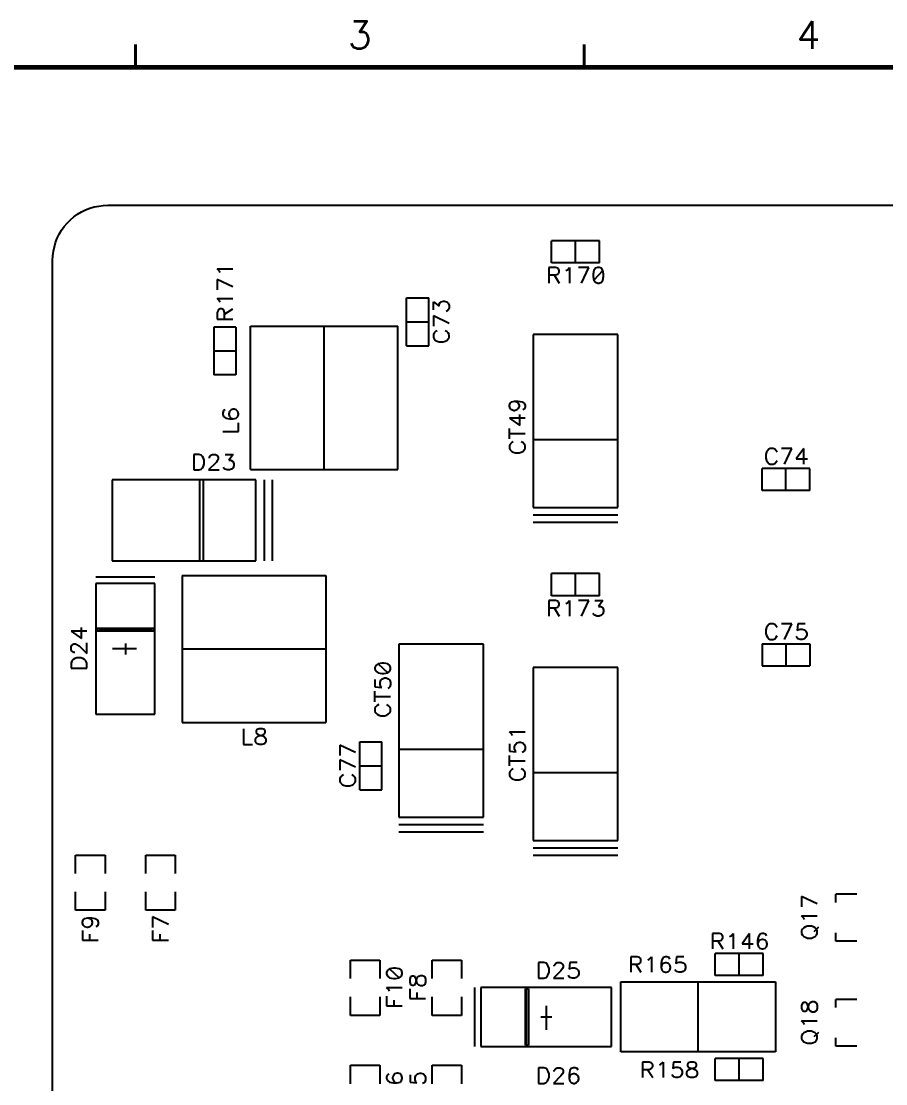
# Model space of a CAD drawing. Extents: x 295 to 953, y 10 to 290.
# Drawn here: x 577.1 to 671, y 174.5 to 290 of the extents above; entities that cross this region are included whole.
import ezdxf
from ezdxf.enums import TextEntityAlignment as Align

# ---------------------------------------------------------------- set-up
doc = ezdxf.new("R2010")
doc.units = 0
doc.header["$LTSCALE"] = 5
doc.header["$MEASUREMENT"] = 0
doc.layers.get('0').update_dxf_attribs({"linetype": 'CONTINUOUS', "lineweight": 25})
for name, color, linetype in [('130409_DV-DPH-A6_BSK', 2, 'CONTINUOUS'), ('문자', 4, 'CONTINUOUS'), ('테두리', 3, 'CONTINUOUS')]:
    doc.layers.add(name, color=color, linetype=linetype)
doc.styles.get("Standard").update_dxf_attribs({"font": 'simplex.shx'})

# ---------------------------------------------------------------- blocks, each defined once
blk = doc.blocks.new('C')
at = {"layer": '테두리'}
for points, const_width in [([(112.5, 287.5), (112.5, 285)], 0.3), ([(161.25, 287.5), (161.25, 285)], 0.3), ([(15, 285), (15, 15), (405, 15), (405, 285), (15, 285)], 0.5)]:
    blk.add_lwpolyline(points, dxfattribs=dict(at, const_width=const_width))
at = {"layer": '문자'}
for s, p in [('3', (136.88, 288.5)), ('4', (185.62, 288.5))]:
    blk.add_text(s, height=3, dxfattribs=at).set_placement(p, align=Align.MIDDLE)

msp = doc.modelspace()

# ---------------------------------------------------------------- linework, layer by layer
at = {"layer": '130409_DV-DPH-A6_BSK', "color": 7}
for p, q in [((583.2, 269.02), (583.62, 269.27)), ((583.2, 269.02), (583.62, 269.27)), ((583.62, 269.27), (584.07, 269.49)), ((583.62, 269.27), (584.07, 269.49)), ((584.07, 269.49), (584.53, 269.67)), ((584.07, 269.49), (584.53, 269.67)), ((584.53, 269.67), (585.01, 269.81)), ((584.53, 269.67), (585.01, 269.81)), ((585.01, 269.81), (585.49, 269.91)), ((585.01, 269.81), (585.49, 269.91)), ((585.49, 269.91), (585.98, 269.98)), ((585.49, 269.91), (585.98, 269.98)), ((585.98, 269.98), (586.48, 270)), ((585.98, 269.98), (586.48, 270)), ((586.48, 270), (794.48, 270)), ((586.48, 270), (794.48, 270)), ((581.74, 267.68), (582.07, 268.06)), ((581.74, 267.68), (582.07, 268.06)), ((582.07, 268.06), (582.42, 268.41)), ((582.07, 268.06), (582.42, 268.41)), ((582.42, 268.41), (582.79, 268.73)), ((582.42, 268.41), (582.79, 268.73)), ((582.79, 268.73), (583.2, 269.02)), ((582.79, 268.73), (583.2, 269.02)), ((580.99, 266.41), (581.2, 266.86)), ((580.99, 266.41), (581.2, 266.86)), ((581.2, 266.86), (581.46, 267.28)), ((581.2, 266.86), (581.46, 267.28)), ((581.46, 267.28), (581.74, 267.68)), ((581.46, 267.28), (581.74, 267.68)), ((580.67, 265.47), (580.8, 265.95)), ((580.67, 265.47), (580.8, 265.95)), ((580.8, 265.95), (580.99, 266.41)), ((580.8, 265.95), (580.99, 266.41)), ((639.88, 266.14), (634.69, 266.14)), ((634.69, 263.74), (634.69, 266.14)), ((637.28, 263.74), (637.28, 266.14)), ((639.88, 263.74), (639.88, 266.14)), ((580.5, 264.49), (580.56, 264.99)), ((580.5, 264.49), (580.56, 264.99)), ((580.56, 264.99), (580.67, 265.47)), ((580.56, 264.99), (580.67, 265.47)), ((580.48, 264), (580.5, 264.49)), ((580.48, 264), (580.5, 264.49)), ((580.48, 76), (580.48, 264)), ((580.48, 76), (580.48, 264)), ((639.88, 263.74), (634.69, 263.74)), ((598.6, 262.83), (598.36, 263.07)), ((598.36, 263.07), (600.05, 263.07)), ((598.68, 262.67), (598.6, 262.83)), ((635.11, 263.22), (634.39, 263.22)), ((634.39, 263.22), (634.39, 261.54)), ((634.39, 262.42), (635.11, 262.42)), ((634.96, 262.42), (635.51, 261.54)), ((635.36, 263.14), (635.11, 263.22)), ((635.11, 262.42), (635.36, 262.5)), ((635.44, 263.07), (635.36, 263.14)), ((635.36, 262.5), (635.44, 262.58)), ((635.51, 262.9), (635.44, 263.07)), ((635.44, 262.58), (635.51, 262.74)), ((635.51, 262.74), (635.51, 262.9)), ((636.24, 262.9), (636.4, 262.98)), ((636.4, 262.98), (636.64, 263.22)), ((636.64, 263.22), (636.64, 261.54)), ((638.73, 263.22), (637.61, 263.22)), ((637.93, 261.54), (638.73, 263.22)), ((639.29, 262.9), (639.21, 262.5)), ((639.21, 262.5), (639.21, 262.26)), ((639.21, 262.26), (639.29, 261.86)), ((639.46, 263.14), (639.29, 262.9)), ((640.26, 262.9), (639.29, 261.86)), ((639.7, 263.22), (639.46, 263.14)), ((639.86, 263.22), (639.7, 263.22)), ((640.1, 263.14), (639.86, 263.22)), ((640.26, 262.9), (640.1, 263.14)), ((640.34, 262.5), (640.26, 262.9)), ((640.26, 261.86), (640.34, 262.26)), ((640.34, 262.26), (640.34, 262.5)), ((600.05, 261.14), (598.36, 261.94)), ((598.36, 261.94), (598.36, 260.82)), ((639.29, 261.86), (639.46, 261.62)), ((639.46, 261.62), (639.7, 261.54)), ((639.7, 261.54), (639.86, 261.54)), ((639.86, 261.54), (640.1, 261.62)), ((640.1, 261.62), (640.26, 261.86)), ((618.94, 254.72), (618.94, 259.92)), ((618.94, 259.92), (621.34, 259.92)), ((621.34, 254.72), (621.34, 259.92)), ((598.6, 259.61), (598.36, 259.85)), ((598.36, 259.85), (600.05, 259.85)), ((598.68, 259.45), (598.6, 259.61)), ((621.85, 258.62), (621.85, 259.5)), ((621.85, 259.5), (622.49, 259.02)), ((622.49, 259.26), (622.58, 259.42)), ((622.49, 259.02), (622.49, 259.26)), ((622.58, 259.42), (622.66, 259.5)), ((622.66, 259.5), (622.9, 259.58)), ((622.9, 259.58), (623.06, 259.58)), ((623.06, 259.58), (623.3, 259.5)), ((623.3, 259.5), (623.46, 259.34)), ((623.46, 259.34), (623.55, 259.1)), ((623.55, 258.85), (623.46, 258.62)), ((623.55, 259.1), (623.55, 258.85)), ((598.45, 258.57), (598.36, 258.33)), ((598.36, 258.33), (598.36, 257.6)), ((598.36, 257.6), (600.05, 257.6)), ((598.52, 258.65), (598.45, 258.57)), ((598.68, 258.73), (598.52, 258.65)), ((598.85, 258.73), (598.68, 258.73)), ((599, 258.65), (598.85, 258.73)), ((599.09, 258.57), (599, 258.65)), ((599.17, 258.33), (599.09, 258.57)), ((599.17, 258.17), (600.05, 258.73)), ((599.17, 257.6), (599.17, 258.33)), ((623.55, 257.16), (621.85, 257.97)), ((621.85, 257.97), (621.85, 256.84)), ((623.38, 258.53), (623.22, 258.45)), ((623.46, 258.62), (623.38, 258.53)), ((597.98, 256.75), (597.98, 251.55)), ((600.39, 256.75), (597.98, 256.75)), ((600.39, 256.75), (600.39, 251.55)), ((601.98, 241.27), (601.98, 256.87)), ((601.98, 256.87), (617.98, 256.87)), ((609.98, 241.27), (609.98, 256.87)), ((617.98, 241.27), (617.98, 256.87)), ((618.94, 257.33), (621.34, 257.33)), ((621.93, 256.11), (621.85, 255.95)), ((621.85, 255.95), (621.85, 255.63)), ((621.85, 255.63), (621.93, 255.47)), ((622.09, 256.27), (621.93, 256.11)), ((621.93, 255.47), (622.09, 255.3)), ((622.25, 256.35), (622.09, 256.27)), ((622.09, 255.3), (622.25, 255.22)), ((623.3, 256.27), (623.14, 256.35)), ((623.14, 255.22), (623.3, 255.3)), ((623.46, 256.11), (623.3, 256.27)), ((623.3, 255.3), (623.46, 255.47)), ((623.55, 255.95), (623.46, 256.11)), ((623.46, 255.47), (623.55, 255.63)), ((623.55, 255.63), (623.55, 255.95)), ((632.68, 255.93), (632.68, 237.13)), ((641.88, 255.93), (632.68, 255.93)), ((641.88, 237.13), (641.88, 255.93)), ((600.39, 254.15), (597.98, 254.15)), ((618.94, 254.72), (621.34, 254.72)), ((622.25, 255.22), (622.49, 255.15)), ((622.49, 255.15), (622.9, 255.15)), ((622.9, 255.15), (623.14, 255.22)), ((600.39, 251.55), (597.98, 251.55)), ((630.11, 248.23), (630.19, 248.47)), ((630.19, 248.47), (630.35, 248.63)), ((630.35, 248.63), (630.67, 248.71)), ((630.67, 248.71), (630.92, 248.63)), ((630.67, 248.71), (631.07, 248.71)), ((630.92, 248.63), (631.07, 248.47)), ((631.07, 248.71), (631.48, 248.63)), ((631.07, 248.47), (631.16, 248.23)), ((631.48, 248.63), (631.72, 248.47)), ((631.72, 248.47), (631.8, 248.23)), ((599.04, 247.67), (598.96, 247.42)), ((598.96, 247.42), (598.96, 247.26)), ((598.96, 247.26), (599.04, 247.02)), ((599.21, 247.75), (599.04, 247.67)), ((599.7, 247.59), (599.62, 247.34)), ((599.62, 247.34), (599.62, 247.26)), ((599.62, 247.26), (599.7, 247.02)), ((599.86, 247.75), (599.7, 247.59)), ((600.11, 247.83), (599.86, 247.75)), ((600.19, 247.83), (600.11, 247.83)), ((600.43, 247.75), (600.19, 247.83)), ((600.59, 247.59), (600.43, 247.75)), ((600.68, 247.34), (600.59, 247.59)), ((600.59, 247.02), (600.68, 247.26)), ((600.68, 247.26), (600.68, 247.34)), ((630.11, 248.15), (630.11, 248.23)), ((630.19, 247.9), (630.11, 248.15)), ((630.35, 247.74), (630.19, 247.9)), ((630.59, 247.66), (630.35, 247.74)), ((630.67, 247.66), (630.59, 247.66)), ((630.92, 247.74), (630.67, 247.66)), ((631.07, 247.9), (630.92, 247.74)), ((631.16, 248.15), (631.07, 247.9)), ((631.16, 248.23), (631.16, 248.15)), ((631.24, 246.05), (631.24, 247.26)), ((631.72, 247.82), (631.56, 247.74)), ((631.8, 248.06), (631.72, 247.82)), ((631.8, 248.23), (631.8, 248.06)), ((599.04, 247.02), (599.29, 246.86)), ((599.29, 246.86), (599.7, 246.77)), ((599.7, 247.02), (599.86, 246.86)), ((599.7, 246.77), (600.11, 246.77)), ((599.86, 246.86), (600.11, 246.77)), ((600.11, 246.77), (600.43, 246.86)), ((600.43, 246.86), (600.59, 247.02)), ((600.68, 245.39), (600.68, 246.36)), ((631.8, 246.86), (630.11, 246.86)), ((630.11, 246.86), (631.24, 246.05)), ((598.96, 245.39), (600.68, 245.39)), ((630.11, 244.6), (630.11, 245.73)), ((630.11, 245.17), (631.8, 245.17)), ((630.19, 244.04), (630.11, 243.88)), ((630.11, 243.88), (630.11, 243.56)), ((630.35, 244.2), (630.19, 244.04)), ((630.52, 244.28), (630.35, 244.2)), ((631.56, 244.2), (631.4, 244.28)), ((631.72, 244.04), (631.56, 244.2)), ((631.8, 243.88), (631.72, 244.04)), ((631.8, 243.56), (631.8, 243.88)), ((632.68, 244.53), (641.88, 244.53)), ((595.81, 242.91), (595.81, 241.22)), ((596.38, 242.91), (595.81, 242.91)), ((596.62, 242.83), (596.38, 242.91)), ((596.78, 242.67), (596.62, 242.83)), ((596.87, 242.51), (596.78, 242.67)), ((597.51, 242.59), (597.59, 242.75)), ((597.51, 242.51), (597.51, 242.59)), ((597.59, 242.75), (597.67, 242.83)), ((597.67, 242.83), (597.84, 242.91)), ((597.84, 242.91), (598.16, 242.91)), ((598.16, 242.91), (598.32, 242.83)), ((598.32, 242.83), (598.4, 242.75)), ((598.4, 242.75), (598.48, 242.59)), ((598.48, 242.59), (598.48, 242.43)), ((599.21, 242.91), (600.09, 242.91)), ((600.09, 242.91), (599.61, 242.27)), ((630.11, 243.56), (630.19, 243.4)), ((630.19, 243.4), (630.35, 243.24)), ((630.35, 243.24), (630.52, 243.16)), ((630.52, 243.16), (630.75, 243.08)), ((630.75, 243.08), (631.16, 243.08)), ((631.16, 243.08), (631.4, 243.16)), ((631.4, 243.16), (631.56, 243.24)), ((631.56, 243.24), (631.72, 243.4)), ((631.72, 243.4), (631.8, 243.56)), ((658.04, 243.15), (657.97, 242.9)), ((657.97, 242.9), (657.97, 242.5)), ((658.13, 243.3), (658.04, 243.15)), ((658.29, 243.47), (658.13, 243.3)), ((658.45, 243.55), (658.29, 243.47)), ((658.77, 243.55), (658.45, 243.55)), ((658.93, 243.47), (658.77, 243.55)), ((659.1, 243.3), (658.93, 243.47)), ((659.18, 243.15), (659.1, 243.3)), ((660.79, 243.55), (659.66, 243.55)), ((659.98, 241.85), (660.79, 243.55)), ((662.08, 243.55), (661.27, 242.42)), ((662.08, 241.85), (662.08, 243.55)), ((596.62, 241.3), (596.78, 241.46)), ((596.78, 241.46), (596.87, 241.62)), ((596.95, 242.27), (596.87, 242.51)), ((596.87, 241.62), (596.95, 241.87)), ((596.95, 241.87), (596.95, 242.27)), ((598.24, 242.02), (597.43, 241.22)), ((598.4, 242.27), (598.24, 242.02)), ((598.48, 242.43), (598.4, 242.27)), ((599.13, 241.38), (599.04, 241.54)), ((599.61, 242.27), (599.85, 242.27)), ((599.85, 242.27), (600.02, 242.19)), ((600.09, 241.46), (599.93, 241.3)), ((600.02, 242.19), (600.09, 242.11)), ((600.09, 242.11), (600.17, 241.87)), ((600.17, 241.7), (600.09, 241.46)), ((600.17, 241.87), (600.17, 241.7)), ((657.97, 242.5), (658.04, 242.26)), ((658.04, 242.26), (658.13, 242.1)), ((658.13, 242.1), (658.29, 241.93)), ((658.29, 241.93), (658.45, 241.85)), ((658.45, 241.85), (658.77, 241.85)), ((658.77, 241.85), (658.93, 241.93)), ((658.93, 241.93), (659.1, 242.1)), ((659.1, 242.1), (659.18, 242.26)), ((661.27, 242.42), (662.48, 242.42)), ((595.81, 241.22), (596.38, 241.22)), ((596.38, 241.22), (596.62, 241.3)), ((597.43, 241.22), (598.56, 241.22)), ((599.21, 241.3), (599.13, 241.38)), ((599.45, 241.22), (599.21, 241.3)), ((599.69, 241.22), (599.45, 241.22)), ((599.93, 241.3), (599.69, 241.22)), ((601.98, 241.27), (617.98, 241.27)), ((662.74, 241.38), (657.55, 241.38)), ((657.55, 238.98), (657.55, 241.38)), ((660.14, 238.98), (660.14, 241.38)), ((662.74, 238.98), (662.74, 241.38)), ((602.54, 240.13), (586.94, 240.13)), ((586.94, 240.13), (586.94, 231.33)), ((596.45, 240.13), (596.45, 231.33)), ((596.85, 240.13), (596.85, 231.33)), ((602.54, 231.33), (602.54, 240.13)), ((603.45, 240.13), (603.45, 231.33)), ((604.35, 231.33), (604.35, 240.13)), ((662.74, 238.98), (657.55, 238.98)), ((632.68, 237.13), (641.88, 237.13)), ((632.68, 236.33), (641.88, 236.33)), ((632.68, 235.53), (641.88, 235.53)), ((586.94, 231.33), (602.54, 231.33)), ((639.88, 229.95), (634.69, 229.95)), ((634.69, 227.55), (634.69, 229.95)), ((637.28, 227.55), (637.28, 229.95)), ((639.88, 227.55), (639.88, 229.95)), ((591.59, 229.56), (585.19, 229.56)), ((585.19, 228.86), (585.19, 214.66)), ((591.59, 228.86), (585.19, 228.86)), ((591.59, 214.66), (591.59, 228.86)), ((594.56, 229.76), (610.16, 229.76)), ((594.56, 229.76), (594.56, 213.76)), ((610.16, 229.76), (610.16, 213.76)), ((639.88, 227.55), (634.69, 227.55)), ((635.11, 227.03), (634.39, 227.03)), ((634.39, 227.03), (634.39, 225.34)), ((635.36, 226.95), (635.11, 227.03)), ((635.44, 226.87), (635.36, 226.95)), ((635.51, 226.71), (635.44, 226.87)), ((635.44, 226.39), (635.51, 226.55)), ((635.51, 226.55), (635.51, 226.71)), ((636.24, 226.71), (636.4, 226.79)), ((636.4, 226.79), (636.64, 227.03)), ((636.64, 227.03), (636.64, 225.34)), ((638.73, 227.03), (637.61, 227.03)), ((637.93, 225.34), (638.73, 227.03)), ((639.38, 227.03), (640.26, 227.03)), ((640.26, 227.03), (639.78, 226.39)), ((634.39, 226.23), (635.11, 226.23)), ((634.96, 226.23), (635.51, 225.34)), ((635.11, 226.23), (635.36, 226.31)), ((635.36, 226.31), (635.44, 226.39)), ((639.29, 225.5), (639.21, 225.66)), ((639.38, 225.42), (639.29, 225.5)), ((639.61, 225.34), (639.38, 225.42)), ((639.86, 225.34), (639.61, 225.34)), ((639.78, 226.39), (640.02, 226.39)), ((640.1, 225.42), (639.86, 225.34)), ((640.02, 226.39), (640.18, 226.31)), ((640.26, 225.58), (640.1, 225.42)), ((640.18, 226.31), (640.26, 226.23)), ((640.26, 226.23), (640.34, 225.99)), ((640.34, 225.82), (640.26, 225.58)), ((640.34, 225.99), (640.34, 225.82)), ((583.61, 222.89), (583.61, 224.1)), ((658.04, 224.1), (657.97, 223.85)), ((658.13, 224.25), (658.04, 224.1)), ((658.29, 224.42), (658.13, 224.25)), ((658.45, 224.5), (658.29, 224.42)), ((658.77, 224.5), (658.45, 224.5)), ((658.93, 224.42), (658.77, 224.5)), ((659.1, 224.25), (658.93, 224.42)), ((659.18, 224.1), (659.1, 224.25)), ((660.79, 224.5), (659.66, 224.5)), ((659.98, 222.8), (660.79, 224.5)), ((661.44, 224.5), (661.36, 223.77)), ((662.25, 224.5), (661.44, 224.5)), ((584.18, 223.7), (582.48, 223.7)), ((582.48, 223.7), (583.61, 222.89)), ((585.32, 224.04), (591.46, 224.04)), ((585.32, 223.69), (585.32, 224.04)), ((591.46, 223.69), (585.32, 223.69)), ((591.33, 223.82), (585.45, 223.82)), ((591.46, 224.04), (591.46, 223.69)), ((657.97, 223.85), (657.97, 223.45)), ((657.97, 223.45), (658.04, 223.21)), ((658.04, 223.21), (658.13, 223.05)), ((658.13, 223.05), (658.29, 222.88)), ((658.93, 222.88), (659.1, 223.05)), ((659.1, 223.05), (659.18, 223.21)), ((661.36, 222.96), (661.27, 223.13)), ((661.36, 223.77), (661.44, 223.85)), ((661.44, 222.88), (661.36, 222.96)), ((661.44, 223.85), (661.68, 223.93)), ((661.68, 223.93), (661.92, 223.93)), ((661.92, 223.93), (662.16, 223.85)), ((662.16, 223.85), (662.32, 223.69)), ((662.32, 223.05), (662.16, 222.88)), ((662.32, 223.69), (662.4, 223.45)), ((662.4, 223.29), (662.32, 223.05)), ((662.4, 223.45), (662.4, 223.29)), ((582.48, 222), (582.56, 222.17)), ((582.48, 221.68), (582.48, 222)), ((582.56, 222.17), (582.64, 222.25)), ((582.64, 222.25), (582.8, 222.33)), ((582.8, 222.33), (582.96, 222.33)), ((582.96, 222.33), (583.12, 222.25)), ((583.12, 222.25), (583.37, 222.09)), ((583.37, 222.09), (584.18, 221.28)), ((584.18, 221.28), (584.18, 222.41)), ((588.39, 222.36), (588.39, 221.16)), ((618.08, 222.27), (618.08, 203.47)), ((627.28, 222.27), (618.08, 222.27)), ((627.28, 203.47), (627.28, 222.27)), ((657.55, 222.33), (662.74, 222.33)), ((657.55, 222.33), (657.55, 219.93)), ((658.29, 222.88), (658.45, 222.8)), ((658.45, 222.8), (658.77, 222.8)), ((658.77, 222.8), (658.93, 222.88)), ((660.14, 222.33), (660.14, 219.93)), ((661.68, 222.8), (661.44, 222.88)), ((661.92, 222.8), (661.68, 222.8)), ((662.16, 222.88), (661.92, 222.8)), ((662.74, 222.33), (662.74, 219.93)), ((582.56, 221.52), (582.48, 221.68)), ((582.64, 221.44), (582.56, 221.52)), ((582.72, 220.63), (582.56, 220.47)), ((582.8, 221.36), (582.64, 221.44)), ((582.88, 220.71), (582.72, 220.63)), ((582.88, 221.36), (582.8, 221.36)), ((583.12, 220.79), (582.88, 220.71)), ((583.53, 220.79), (583.12, 220.79)), ((583.77, 220.71), (583.53, 220.79)), ((583.93, 220.63), (583.77, 220.71)), ((584.09, 220.47), (583.93, 220.63)), ((589.59, 221.77), (586.99, 221.77)), ((594.56, 221.77), (610.16, 221.77)), ((582.56, 220.47), (582.48, 220.23)), ((582.48, 220.23), (582.48, 219.66)), ((582.48, 219.66), (584.18, 219.66)), ((584.18, 220.23), (584.09, 220.47)), ((584.18, 219.66), (584.18, 220.23)), ((615.59, 219.97), (615.5, 219.73)), ((615.5, 219.73), (615.5, 219.57)), ((615.5, 219.57), (615.59, 219.33)), ((615.83, 220.13), (615.59, 219.97)), ((616.23, 220.21), (615.83, 220.13)), ((615.83, 220.13), (616.88, 219.17)), ((616.47, 220.21), (616.23, 220.21)), ((616.88, 220.13), (616.47, 220.21)), ((617.11, 219.97), (616.88, 220.13)), ((617.2, 219.73), (617.11, 219.97)), ((617.11, 219.33), (617.2, 219.57)), ((617.2, 219.57), (617.2, 219.73)), ((632.68, 219.73), (632.68, 200.93)), ((641.88, 219.73), (632.68, 219.73)), ((641.88, 200.93), (641.88, 219.73)), ((657.55, 219.93), (662.74, 219.93)), ((615.5, 218.44), (615.5, 217.64)), ((615.59, 219.33), (615.83, 219.17)), ((615.83, 219.17), (616.23, 219.09)), ((616.07, 218.12), (616.15, 218.36)), ((616.15, 218.36), (616.31, 218.52)), ((616.23, 219.09), (616.47, 219.09)), ((616.31, 218.52), (616.55, 218.61)), ((616.47, 219.09), (616.88, 219.17)), ((616.55, 218.61), (616.71, 218.61)), ((616.71, 218.61), (616.95, 218.52)), ((616.88, 219.17), (617.11, 219.33)), ((616.95, 218.52), (617.11, 218.36)), ((617.11, 218.36), (617.2, 218.12)), ((615.5, 217.64), (616.23, 217.56)), ((615.5, 216.03), (615.5, 217.16)), ((616.07, 217.88), (616.07, 218.12)), ((616.15, 217.64), (616.07, 217.88)), ((616.23, 217.56), (616.15, 217.64)), ((617.03, 217.56), (616.88, 217.48)), ((617.11, 217.64), (617.03, 217.56)), ((617.2, 217.88), (617.11, 217.64)), ((617.2, 218.12), (617.2, 217.88)), ((615.5, 216.59), (617.2, 216.59)), ((615.59, 215.47), (615.5, 215.31)), ((615.5, 215.31), (615.5, 214.98)), ((615.5, 214.98), (615.59, 214.83)), ((615.75, 215.63), (615.59, 215.47)), ((615.91, 215.71), (615.75, 215.63)), ((616.95, 215.63), (616.79, 215.71)), ((617.11, 215.47), (616.95, 215.63)), ((617.2, 215.31), (617.11, 215.47)), ((617.11, 214.83), (617.2, 214.98)), ((617.2, 214.98), (617.2, 215.31)), ((585.19, 214.66), (591.59, 214.66)), ((594.56, 213.76), (610.16, 213.76)), ((615.59, 214.83), (615.75, 214.66)), ((615.75, 214.66), (615.91, 214.58)), ((615.91, 214.58), (616.15, 214.5)), ((616.15, 214.5), (616.55, 214.5)), ((616.55, 214.5), (616.79, 214.58)), ((616.79, 214.58), (616.95, 214.66)), ((616.95, 214.66), (617.11, 214.83)), ((601.22, 213.09), (601.22, 211.38)), ((602.69, 213.01), (602.61, 212.85)), ((602.61, 212.85), (602.61, 212.69)), ((602.61, 212.69), (602.69, 212.52)), ((602.93, 213.09), (602.69, 213.01)), ((603.26, 213.09), (602.93, 213.09)), ((603.5, 213.01), (603.26, 213.09)), ((603.58, 212.85), (603.5, 213.01)), ((603.5, 212.52), (603.58, 212.69)), ((603.58, 212.69), (603.58, 212.85)), ((630.35, 212.5), (630.11, 212.74)), ((630.11, 212.74), (631.8, 212.74)), ((601.22, 211.38), (602.19, 211.38)), ((602.52, 211.95), (602.61, 212.11)), ((602.52, 211.71), (602.52, 211.95)), ((602.61, 211.54), (602.52, 211.71)), ((602.61, 212.11), (602.77, 212.28)), ((602.69, 211.46), (602.61, 211.54)), ((602.69, 212.52), (602.85, 212.44)), ((602.93, 211.38), (602.69, 211.46)), ((602.77, 212.28), (603.01, 212.36)), ((602.85, 212.44), (603.17, 212.36)), ((603.26, 211.38), (602.93, 211.38)), ((603.01, 212.36), (603.34, 212.44)), ((603.17, 212.36), (603.42, 212.28)), ((603.5, 211.46), (603.26, 211.38)), ((603.34, 212.44), (603.5, 212.52)), ((603.42, 212.28), (603.58, 212.11)), ((603.58, 211.54), (603.5, 211.46)), ((603.58, 212.11), (603.66, 211.95)), ((603.66, 211.71), (603.58, 211.54)), ((603.66, 211.95), (603.66, 211.71)), ((613.86, 206.46), (613.86, 211.66)), ((613.86, 211.66), (616.26, 211.66)), ((616.26, 206.46), (616.26, 211.66)), ((630.11, 211.46), (630.11, 210.66)), ((630.43, 212.34), (630.35, 212.5)), ((630.67, 211.14), (630.75, 211.38)), ((630.75, 211.38), (630.92, 211.54)), ((630.92, 211.54), (631.16, 211.62)), ((631.16, 211.62), (631.32, 211.62)), ((631.32, 211.62), (631.56, 211.54)), ((631.56, 211.54), (631.72, 211.38)), ((631.72, 211.38), (631.8, 211.14)), ((613.39, 210.51), (611.69, 211.32)), ((611.69, 211.32), (611.69, 210.19)), ((618.08, 210.87), (627.28, 210.87)), ((630.11, 210.66), (630.84, 210.57)), ((630.67, 210.89), (630.67, 211.14)), ((630.75, 210.66), (630.67, 210.89)), ((630.84, 210.57), (630.75, 210.66)), ((631.64, 210.57), (631.48, 210.49)), ((631.72, 210.66), (631.64, 210.57)), ((631.8, 210.89), (631.72, 210.66)), ((631.8, 211.14), (631.8, 210.89)), ((613.39, 208.9), (611.69, 209.71)), ((611.69, 209.71), (611.69, 208.58)), ((613.86, 209.07), (616.26, 209.07)), ((630.11, 209.04), (630.11, 210.17)), ((630.11, 209.61), (631.8, 209.61)), ((611.93, 208.01), (611.77, 207.85)), ((612.09, 208.09), (611.93, 208.01)), ((613.14, 208.01), (612.98, 208.09)), ((613.3, 207.85), (613.14, 208.01)), ((630.19, 208.48), (630.11, 208.32)), ((630.11, 208.32), (630.11, 208)), ((630.11, 208), (630.19, 207.84)), ((630.35, 208.64), (630.19, 208.48)), ((630.52, 208.72), (630.35, 208.64)), ((631.56, 208.64), (631.4, 208.72)), ((631.72, 208.48), (631.56, 208.64)), ((631.8, 208.32), (631.72, 208.48)), ((631.72, 207.84), (631.8, 208)), ((631.8, 208), (631.8, 208.32)), ((632.68, 208.33), (641.88, 208.33)), ((611.77, 207.85), (611.69, 207.69)), ((611.69, 207.69), (611.69, 207.37)), ((611.69, 207.37), (611.77, 207.21)), ((611.77, 207.21), (611.93, 207.04)), ((611.93, 207.04), (612.09, 206.96)), ((612.09, 206.96), (612.33, 206.89)), ((612.33, 206.89), (612.74, 206.89)), ((612.74, 206.89), (612.98, 206.96)), ((612.98, 206.96), (613.14, 207.04)), ((613.14, 207.04), (613.3, 207.21)), ((613.39, 207.69), (613.3, 207.85)), ((613.3, 207.21), (613.39, 207.37)), ((613.39, 207.37), (613.39, 207.69)), ((630.19, 207.84), (630.35, 207.68)), ((630.35, 207.68), (630.52, 207.6)), ((630.52, 207.6), (630.75, 207.52)), ((630.75, 207.52), (631.16, 207.52)), ((631.16, 207.52), (631.4, 207.6)), ((631.4, 207.6), (631.56, 207.68)), ((631.56, 207.68), (631.72, 207.84)), ((613.86, 206.46), (616.26, 206.46)), ((618.08, 203.47), (627.28, 203.47)), ((618.08, 202.67), (627.28, 202.67)), ((618.08, 201.87), (627.28, 201.87)), ((632.68, 200.93), (641.88, 200.93)), ((632.68, 200.13), (641.88, 200.13)), ((582.98, 199.36), (586.18, 199.36)), ((582.98, 197.36), (582.98, 199.36)), ((586.18, 199.36), (586.18, 197.36)), ((590.6, 199.36), (593.8, 199.36)), ((590.6, 197.36), (590.6, 199.36)), ((593.8, 199.36), (593.8, 197.36)), ((632.68, 199.33), (641.88, 199.33)), ((582.98, 193.36), (582.98, 195.36)), ((586.18, 195.36), (586.18, 193.36)), ((590.6, 193.36), (590.6, 195.36)), ((593.8, 195.36), (593.8, 193.36)), ((663.55, 194.04), (661.85, 194.85)), ((661.85, 194.85), (661.85, 193.72)), ((667.86, 195.1), (665.56, 195.1)), ((665.56, 194.2), (665.56, 195.1)), ((586.18, 193.36), (582.98, 193.36)), ((593.8, 193.36), (590.6, 193.36)), ((583.72, 192.06), (583.8, 192.3)), ((583.72, 191.98), (583.72, 192.06)), ((583.8, 191.73), (583.72, 191.98)), ((583.8, 192.3), (583.97, 192.46)), ((583.97, 192.46), (584.3, 192.54)), ((584.3, 192.54), (584.54, 192.46)), ((584.3, 192.54), (584.7, 192.54)), ((584.54, 192.46), (584.7, 192.3)), ((584.7, 192.54), (585.11, 192.46)), ((584.7, 192.3), (584.79, 192.06)), ((584.79, 191.98), (584.7, 191.73)), ((584.79, 192.06), (584.79, 191.98)), ((585.11, 192.46), (585.35, 192.3)), ((585.35, 192.3), (585.44, 192.06)), ((585.44, 191.89), (585.35, 191.65)), ((585.44, 192.06), (585.44, 191.89)), ((593.06, 191.81), (591.34, 192.63)), ((591.34, 192.63), (591.34, 191.49)), ((662.1, 192.51), (661.85, 192.75)), ((661.85, 192.75), (663.55, 192.75)), ((662.18, 192.35), (662.1, 192.51)), ((583.72, 191.16), (583.72, 190.1)), ((583.97, 191.57), (583.8, 191.73)), ((584.22, 191.49), (583.97, 191.57)), ((584.3, 191.49), (584.22, 191.49)), ((584.54, 191.57), (584.3, 191.49)), ((584.7, 191.73), (584.54, 191.57)), ((584.54, 190.1), (584.54, 190.75)), ((585.35, 191.65), (585.19, 191.57)), ((591.34, 191.16), (591.34, 190.1)), ((592.16, 190.1), (592.16, 190.75)), ((652.89, 190.83), (652.17, 190.83)), ((652.17, 190.83), (652.17, 189.15)), ((653.14, 190.75), (652.89, 190.83)), ((653.22, 190.68), (653.14, 190.75)), ((653.29, 190.51), (653.22, 190.68)), ((654.02, 190.51), (654.18, 190.59)), ((654.18, 190.59), (654.42, 190.83)), ((654.42, 190.83), (654.42, 189.15)), ((656.19, 190.83), (655.39, 189.71)), ((656.19, 189.15), (656.19, 190.83)), ((657.31, 190.75), (657.16, 190.51)), ((657.56, 190.83), (657.31, 190.75)), ((657.72, 190.83), (657.56, 190.83)), ((657.96, 190.75), (657.72, 190.83)), ((658.04, 190.59), (657.96, 190.75)), ((661.94, 191.3), (661.85, 191.14)), ((661.85, 191.14), (661.85, 190.82)), ((661.85, 190.82), (661.94, 190.66)), ((662.1, 191.46), (661.94, 191.3)), ((661.94, 190.66), (662.1, 190.5)), ((662.26, 191.54), (662.1, 191.46)), ((662.5, 191.63), (662.26, 191.54)), ((662.91, 191.63), (662.5, 191.63)), ((663.14, 191.54), (662.91, 191.63)), ((663.31, 191.46), (663.14, 191.54)), ((663.23, 191.06), (663.71, 191.54)), ((663.47, 191.3), (663.31, 191.46)), ((663.31, 190.5), (663.47, 190.66)), ((663.55, 191.14), (663.47, 191.3)), ((663.47, 190.66), (663.55, 190.82)), ((663.55, 190.82), (663.55, 191.14)), ((665.56, 190), (665.56, 190.9)), ((583.72, 190.1), (585.44, 190.1)), ((591.34, 190.1), (593.06, 190.1)), ((652.17, 190.03), (652.89, 190.03)), ((652.74, 190.03), (653.29, 189.15)), ((652.89, 190.03), (653.14, 190.11)), ((653.14, 190.11), (653.22, 190.19)), ((653.22, 190.19), (653.29, 190.35)), ((653.29, 190.35), (653.29, 190.51)), ((655.39, 189.71), (656.59, 189.71)), ((657.16, 190.51), (657.07, 190.11)), ((657.07, 190.11), (657.07, 189.71)), ((657.16, 189.95), (657.07, 189.71)), ((657.07, 189.71), (657.16, 189.39)), ((657.31, 190.11), (657.16, 189.95)), ((657.56, 190.19), (657.31, 190.11)), ((657.64, 190.19), (657.56, 190.19)), ((657.88, 190.11), (657.64, 190.19)), ((658.04, 189.95), (657.88, 190.11)), ((658.12, 189.71), (658.04, 189.95)), ((658.04, 189.39), (658.12, 189.63)), ((658.12, 189.63), (658.12, 189.71)), ((662.1, 190.5), (662.26, 190.42)), ((662.26, 190.42), (662.5, 190.34)), ((662.5, 190.34), (662.91, 190.34)), ((662.91, 190.34), (663.14, 190.42)), ((663.14, 190.42), (663.31, 190.5)), ((667.86, 190), (665.56, 190)), ((644, 188.29), (643.28, 188.29)), ((643.28, 188.29), (643.28, 186.61)), ((644.25, 188.21), (644, 188.29)), ((645.29, 188.05), (645.53, 188.29)), ((645.53, 188.29), (645.53, 186.61)), ((647.06, 188.29), (646.82, 188.21)), ((647.22, 188.29), (647.06, 188.29)), ((647.46, 188.21), (647.22, 188.29)), ((648.27, 188.29), (648.18, 187.57)), ((649.07, 188.29), (648.27, 188.29)), ((657.66, 188.67), (652.47, 188.67)), ((652.47, 186.27), (652.47, 188.67)), ((655.06, 186.27), (655.06, 188.67)), ((657.16, 189.39), (657.31, 189.23)), ((657.31, 189.23), (657.56, 189.15)), ((657.56, 189.15), (657.64, 189.15)), ((657.64, 189.15), (657.88, 189.23)), ((657.66, 186.27), (657.66, 188.67)), ((657.88, 189.23), (658.04, 189.39)), ((612.83, 187.93), (616.02, 187.93)), ((612.83, 185.93), (612.83, 187.93)), ((616.02, 187.93), (616.02, 185.93)), ((621.72, 187.93), (624.91, 187.93)), ((621.72, 185.93), (621.72, 187.93)), ((624.91, 187.93), (624.91, 185.93)), ((633.28, 187.67), (633.28, 185.97)), ((633.85, 187.67), (633.28, 187.67)), ((634.09, 187.59), (633.85, 187.67)), ((634.25, 187.42), (634.09, 187.59)), ((634.33, 187.27), (634.25, 187.42)), ((634.41, 187.02), (634.33, 187.27)), ((634.98, 187.35), (635.06, 187.51)), ((634.98, 187.27), (634.98, 187.35)), ((635.06, 187.51), (635.14, 187.59)), ((635.14, 187.59), (635.3, 187.67)), ((635.3, 187.67), (635.62, 187.67)), ((635.62, 187.67), (635.78, 187.59)), ((635.78, 187.59), (635.86, 187.51)), ((635.86, 187.51), (635.95, 187.35)), ((635.95, 187.19), (635.86, 187.02)), ((635.95, 187.35), (635.95, 187.19)), ((636.67, 187.67), (636.59, 186.94)), ((637.48, 187.67), (636.67, 187.67)), ((643.28, 187.49), (644, 187.49)), ((643.85, 187.49), (644.4, 186.61)), ((644, 187.49), (644.25, 187.57)), ((644.33, 188.14), (644.25, 188.21)), ((644.25, 187.57), (644.33, 187.65)), ((644.4, 187.97), (644.33, 188.14)), ((644.33, 187.65), (644.4, 187.81)), ((644.4, 187.81), (644.4, 187.97)), ((645.13, 187.97), (645.29, 188.05)), ((646.65, 187.97), (646.58, 187.57)), ((646.58, 187.57), (646.58, 187.17)), ((646.65, 187.41), (646.58, 187.17)), ((646.58, 187.17), (646.65, 186.85)), ((646.82, 188.21), (646.65, 187.97)), ((646.82, 187.57), (646.65, 187.41)), ((647.06, 187.65), (646.82, 187.57)), ((647.14, 187.65), (647.06, 187.65)), ((647.38, 187.57), (647.14, 187.65)), ((647.54, 187.41), (647.38, 187.57)), ((647.54, 188.05), (647.46, 188.21)), ((647.62, 187.17), (647.54, 187.41)), ((647.62, 187.09), (647.62, 187.17)), ((648.18, 187.57), (648.27, 187.65)), ((648.27, 187.65), (648.5, 187.73)), ((648.5, 187.73), (648.75, 187.73)), ((648.75, 187.73), (648.99, 187.65)), ((648.99, 187.65), (649.15, 187.49)), ((649.15, 187.49), (649.23, 187.25)), ((649.23, 187.25), (649.23, 187.09)), ((616.85, 186.83), (616.77, 186.59)), ((616.77, 186.59), (616.77, 186.43)), ((616.77, 186.43), (616.85, 186.18)), ((617.09, 186.99), (616.85, 186.83)), ((616.85, 186.18), (617.09, 186.02)), ((617.5, 187.07), (617.09, 186.99)), ((617.09, 186.99), (618.14, 186.02)), ((617.09, 186.02), (617.5, 185.94)), ((617.73, 187.07), (617.5, 187.07)), ((618.14, 186.99), (617.73, 187.07)), ((617.73, 185.94), (618.14, 186.02)), ((618.38, 186.83), (618.14, 186.99)), ((618.14, 186.02), (618.38, 186.18)), ((618.46, 186.59), (618.38, 186.83)), ((618.38, 186.18), (618.46, 186.43)), ((618.46, 186.43), (618.46, 186.59)), ((619.36, 186.11), (619.28, 185.87)), ((619.53, 186.19), (619.36, 186.11)), ((619.7, 186.19), (619.53, 186.19)), ((619.86, 186.11), (619.7, 186.19)), ((619.94, 185.95), (619.86, 186.11)), ((620.02, 185.79), (620.1, 186.03)), ((620.1, 186.03), (620.26, 186.19)), ((620.26, 186.19), (620.43, 186.28)), ((620.43, 186.28), (620.67, 186.28)), ((620.67, 186.28), (620.83, 186.19)), ((620.83, 186.19), (620.91, 186.11)), ((620.91, 186.11), (621, 185.87)), ((633.28, 185.97), (633.85, 185.97)), ((633.85, 185.97), (634.09, 186.05)), ((634.09, 186.05), (634.25, 186.22)), ((634.25, 186.22), (634.33, 186.38)), ((634.33, 186.38), (634.41, 186.62)), ((634.41, 186.62), (634.41, 187.02)), ((635.7, 186.78), (634.89, 185.97)), ((634.89, 185.97), (636.03, 185.97)), ((635.86, 187.02), (635.7, 186.78)), ((636.59, 186.13), (636.51, 186.3)), ((636.59, 186.94), (636.67, 187.02)), ((636.67, 186.05), (636.59, 186.13)), ((636.67, 187.02), (636.91, 187.1)), ((636.91, 185.97), (636.67, 186.05)), ((636.91, 187.1), (637.16, 187.1)), ((637.16, 185.97), (636.91, 185.97)), ((637.16, 187.1), (637.4, 187.02)), ((637.4, 186.05), (637.16, 185.97)), ((637.4, 187.02), (637.56, 186.86)), ((637.56, 186.22), (637.4, 186.05)), ((637.56, 186.86), (637.64, 186.62)), ((637.64, 186.46), (637.56, 186.22)), ((637.64, 186.62), (637.64, 186.46)), ((646.65, 186.85), (646.82, 186.69)), ((646.82, 186.69), (647.06, 186.61)), ((647.06, 186.61), (647.14, 186.61)), ((647.14, 186.61), (647.38, 186.69)), ((647.38, 186.69), (647.54, 186.85)), ((647.54, 186.85), (647.62, 187.09)), ((648.18, 186.77), (648.1, 186.93)), ((648.27, 186.69), (648.18, 186.77)), ((648.5, 186.61), (648.27, 186.69)), ((648.75, 186.61), (648.5, 186.61)), ((648.99, 186.69), (648.75, 186.61)), ((649.15, 186.85), (648.99, 186.69)), ((649.23, 187.09), (649.15, 186.85)), ((657.66, 186.27), (652.47, 186.27)), ((617.01, 184.73), (616.77, 184.97)), ((616.77, 184.97), (618.46, 184.97)), ((617.5, 185.94), (617.73, 185.94)), ((619.28, 185.87), (619.28, 185.54)), ((619.28, 185.54), (619.36, 185.3)), ((619.28, 184.81), (619.28, 183.75)), ((619.36, 185.3), (619.53, 185.22)), ((619.53, 185.22), (619.7, 185.22)), ((619.7, 185.22), (619.86, 185.3)), ((619.86, 185.3), (619.94, 185.46)), ((620.02, 185.63), (619.94, 185.95)), ((619.94, 185.46), (620.02, 185.79)), ((620.1, 185.38), (620.02, 185.63)), ((620.26, 185.22), (620.1, 185.38)), ((620.43, 185.14), (620.26, 185.22)), ((620.67, 185.14), (620.43, 185.14)), ((620.83, 185.22), (620.67, 185.14)), ((620.91, 185.3), (620.83, 185.22)), ((621, 185.54), (620.91, 185.3)), ((621, 185.87), (621, 185.54)), ((626.31, 184.96), (626.31, 178.56)), ((641.21, 184.96), (627.01, 184.96)), ((627.01, 184.96), (627.01, 178.56)), ((631.84, 184.83), (632.18, 184.83)), ((631.84, 178.69), (631.84, 184.83)), ((632.18, 184.83), (632.18, 178.69)), ((641.21, 178.56), (641.21, 184.96)), ((642.22, 185.56), (659.02, 185.56)), ((642.22, 177.96), (642.22, 185.56)), ((650.62, 177.96), (650.62, 185.56)), ((659.02, 185.56), (659.02, 177.96)), ((612.83, 181.93), (612.83, 183.93)), ((616.02, 183.93), (616.02, 181.93)), ((616.77, 184.01), (616.77, 182.95)), ((617.09, 184.57), (617.01, 184.73)), ((619.28, 183.75), (621, 183.75)), ((620.1, 183.75), (620.1, 184.4)), ((621.72, 181.93), (621.72, 183.93)), ((624.91, 183.93), (624.91, 181.93)), ((632.05, 184.7), (631.96, 184.7)), ((632.05, 184.57), (631.96, 184.57)), ((632.05, 184.45), (631.96, 184.45)), ((632.05, 184.33), (631.96, 184.33)), ((632.05, 184.2), (631.96, 184.2)), ((632.05, 184.07), (631.96, 184.07)), ((632.05, 183.95), (631.96, 183.95)), ((632.05, 183.82), (631.96, 183.82)), ((632.05, 183.7), (631.96, 183.7)), ((667.86, 183.67), (665.56, 183.67)), ((665.56, 182.77), (665.56, 183.67)), ((616.77, 182.95), (618.46, 182.95)), ((617.58, 182.95), (617.58, 183.6)), ((632.05, 183.57), (631.96, 183.57)), ((632.05, 183.45), (631.96, 183.45)), ((632.05, 183.32), (631.96, 183.32)), ((632.05, 183.2), (631.96, 183.2)), ((632.05, 183.07), (631.96, 183.07)), ((632.05, 182.94), (631.96, 182.94)), ((632.05, 182.82), (631.96, 182.82)), ((632.05, 182.69), (631.96, 182.69)), ((632.05, 182.57), (631.96, 182.57)), ((634.11, 182.96), (634.11, 180.36)), ((661.94, 183.26), (661.85, 183.02)), ((661.85, 183.02), (661.85, 182.69)), ((661.85, 182.69), (661.94, 182.46)), ((662.1, 183.34), (661.94, 183.26)), ((662.26, 183.34), (662.1, 183.34)), ((662.42, 183.26), (662.26, 183.34)), ((662.5, 183.1), (662.42, 183.26)), ((662.42, 182.46), (662.5, 182.61)), ((662.58, 182.78), (662.5, 183.1)), ((662.5, 182.61), (662.58, 182.94)), ((662.58, 182.94), (662.66, 183.18)), ((662.66, 182.53), (662.58, 182.78)), ((662.66, 183.18), (662.82, 183.34)), ((662.82, 182.37), (662.66, 182.53)), ((662.82, 183.34), (662.98, 183.42)), ((662.98, 183.42), (663.23, 183.42)), ((663.23, 183.42), (663.39, 183.34)), ((663.39, 183.34), (663.47, 183.26)), ((663.47, 183.26), (663.55, 183.02)), ((663.55, 182.69), (663.47, 182.46)), ((663.55, 183.02), (663.55, 182.69)), ((616.02, 181.93), (612.83, 181.93)), ((624.91, 181.93), (621.72, 181.93)), ((632.05, 182.45), (631.96, 182.45)), ((632.05, 182.32), (631.96, 182.32)), ((632.05, 182.19), (631.96, 182.19)), ((632.05, 182.07), (631.96, 182.07)), ((632.05, 181.94), (631.96, 181.94)), ((632.05, 181.82), (631.96, 181.82)), ((632.05, 181.69), (631.96, 181.69)), ((632.05, 181.57), (631.96, 181.57)), ((632.05, 181.44), (631.96, 181.44)), ((633.51, 181.76), (634.71, 181.76)), ((661.94, 182.46), (662.1, 182.37)), ((662.1, 182.37), (662.26, 182.37)), ((662.26, 182.37), (662.42, 182.46)), ((662.98, 182.29), (662.82, 182.37)), ((663.23, 182.29), (662.98, 182.29)), ((663.39, 182.37), (663.23, 182.29)), ((663.47, 182.46), (663.39, 182.37)), ((632.05, 181.32), (631.96, 181.32)), ((632.05, 181.19), (631.96, 181.19)), ((632.05, 181.06), (631.96, 181.06)), ((632.05, 180.94), (631.96, 180.94)), ((632.05, 180.82), (631.96, 180.82)), ((632.05, 180.69), (631.96, 180.69)), ((632.05, 180.57), (631.96, 180.57)), ((632.05, 180.44), (631.96, 180.44)), ((632.05, 180.32), (631.96, 180.32)), ((632.05, 180.19), (631.96, 180.19)), ((662.1, 181.08), (661.85, 181.32)), ((661.85, 181.32), (663.55, 181.32)), ((662.18, 180.92), (662.1, 181.08)), ((662.5, 180.2), (662.26, 180.11)), ((662.91, 180.2), (662.5, 180.2)), ((663.14, 180.11), (662.91, 180.2)), ((632.05, 180.06), (631.96, 180.06)), ((632.05, 179.94), (631.96, 179.94)), ((632.05, 179.81), (631.96, 179.81)), ((632.05, 179.69), (631.96, 179.69)), ((632.05, 179.57), (631.96, 179.57)), ((632.05, 179.44), (631.96, 179.44)), ((632.05, 179.31), (631.96, 179.31)), ((632.05, 179.19), (631.96, 179.19)), ((632.05, 179.06), (631.96, 179.06)), ((661.94, 179.87), (661.85, 179.71)), ((661.85, 179.71), (661.85, 179.39)), ((661.85, 179.39), (661.94, 179.23)), ((662.1, 180.03), (661.94, 179.87)), ((661.94, 179.23), (662.1, 179.07)), ((662.26, 180.11), (662.1, 180.03)), ((662.1, 179.07), (662.26, 178.99)), ((663.31, 180.03), (663.14, 180.11)), ((663.14, 178.99), (663.31, 179.07)), ((663.23, 179.63), (663.71, 180.11)), ((663.47, 179.87), (663.31, 180.03)), ((663.31, 179.07), (663.47, 179.23)), ((663.55, 179.71), (663.47, 179.87)), ((663.47, 179.23), (663.55, 179.39)), ((663.55, 179.39), (663.55, 179.71)), ((665.56, 178.57), (665.56, 179.47)), ((627.01, 178.56), (641.21, 178.56)), ((632.18, 178.69), (631.84, 178.69)), ((632.05, 178.94), (631.96, 178.94)), ((632.05, 178.81), (631.96, 178.81)), ((659.02, 177.96), (642.22, 177.96)), ((662.26, 178.99), (662.5, 178.91)), ((662.5, 178.91), (662.91, 178.91)), ((662.91, 178.91), (663.14, 178.99)), ((667.86, 178.57), (665.56, 178.57)), ((645.27, 176.86), (644.55, 176.86)), ((644.55, 176.86), (644.55, 175.18)), ((645.52, 176.78), (645.27, 176.86)), ((645.6, 176.71), (645.52, 176.78)), ((646.56, 176.62), (646.8, 176.86)), ((646.8, 176.86), (646.8, 175.18)), ((647.92, 176.86), (647.85, 176.14)), ((648.73, 176.86), (647.92, 176.86)), ((649.54, 176.78), (649.45, 176.62)), ((649.77, 176.86), (649.54, 176.78)), ((650.1, 176.86), (649.77, 176.86)), ((650.34, 176.78), (650.1, 176.86)), ((650.42, 176.62), (650.34, 176.78)), ((657.66, 177.24), (652.47, 177.24)), ((652.47, 174.84), (652.47, 177.24)), ((655.06, 174.84), (655.06, 177.24)), ((657.66, 174.84), (657.66, 177.24)), ((612.83, 176.5), (616.02, 176.5)), ((612.83, 174.5), (612.83, 176.5)), ((616.02, 176.5), (616.02, 174.5)), ((617.9, 175.64), (617.65, 175.56)), ((617.98, 175.64), (617.9, 175.64)), ((618.22, 175.56), (617.98, 175.64)), ((620.12, 175.56), (620.36, 175.64)), ((620.36, 175.64), (620.52, 175.64)), ((620.52, 175.64), (620.76, 175.56)), ((621.72, 176.5), (624.91, 176.5)), ((621.72, 174.5), (621.72, 176.5)), ((624.91, 176.5), (624.91, 174.5)), ((633.28, 176.24), (633.28, 174.54)), ((633.85, 176.24), (633.28, 176.24)), ((634.09, 176.16), (633.85, 176.24)), ((634.25, 175.99), (634.09, 176.16)), ((634.33, 175.84), (634.25, 175.99)), ((634.41, 175.59), (634.33, 175.84)), ((634.41, 175.19), (634.41, 175.59)), ((634.98, 175.92), (635.06, 176.08)), ((634.98, 175.84), (634.98, 175.92)), ((635.06, 176.08), (635.14, 176.16)), ((635.14, 176.16), (635.3, 176.24)), ((635.3, 176.24), (635.62, 176.24)), ((635.62, 176.24), (635.78, 176.16)), ((635.86, 175.59), (635.7, 175.35)), ((635.78, 176.16), (635.86, 176.08)), ((635.86, 176.08), (635.95, 175.92)), ((635.95, 175.76), (635.86, 175.59)), ((635.95, 175.92), (635.95, 175.76)), ((636.67, 175.92), (636.59, 175.51)), ((636.83, 176.16), (636.67, 175.92)), ((637.07, 176.24), (636.83, 176.16)), ((637.07, 175.59), (636.83, 175.51)), ((637.24, 176.24), (637.07, 176.24)), ((637.16, 175.59), (637.07, 175.59)), ((637.4, 175.51), (637.16, 175.59)), ((637.48, 176.16), (637.24, 176.24)), ((637.56, 175.99), (637.48, 176.16)), ((644.55, 176.06), (645.27, 176.06)), ((645.12, 176.06), (645.67, 175.18)), ((645.27, 176.06), (645.52, 176.14)), ((645.52, 176.14), (645.6, 176.22)), ((645.67, 176.54), (645.6, 176.71)), ((645.6, 176.22), (645.67, 176.38)), ((645.67, 176.38), (645.67, 176.54)), ((646.4, 176.54), (646.56, 176.62)), ((647.85, 176.14), (647.92, 176.22)), ((647.92, 176.22), (648.17, 176.3)), ((648.17, 176.3), (648.41, 176.3)), ((648.41, 176.3), (648.65, 176.22)), ((648.65, 176.22), (648.81, 176.06)), ((648.81, 176.06), (648.89, 175.82)), ((648.89, 175.66), (648.81, 175.42)), ((648.89, 175.82), (648.89, 175.66)), ((649.37, 175.74), (649.45, 175.9)), ((649.37, 175.5), (649.37, 175.74)), ((649.45, 176.62), (649.45, 176.46)), ((649.45, 176.46), (649.54, 176.3)), ((649.45, 175.9), (649.62, 176.06)), ((649.54, 176.3), (649.69, 176.22)), ((649.62, 176.06), (649.86, 176.14)), ((649.69, 176.22), (650.02, 176.14)), ((649.86, 176.14), (650.18, 176.22)), ((650.02, 176.14), (650.26, 176.06)), ((650.18, 176.22), (650.34, 176.3)), ((650.26, 176.06), (650.42, 175.9)), ((650.34, 176.3), (650.42, 176.46)), ((650.42, 176.46), (650.42, 176.62)), ((650.42, 175.9), (650.5, 175.74)), ((650.5, 175.74), (650.5, 175.5)), ((616.85, 175.48), (616.77, 175.24)), ((616.77, 175.24), (616.77, 175.08)), ((616.77, 175.08), (616.85, 174.84)), ((617.01, 175.56), (616.85, 175.48)), ((616.85, 174.84), (617.09, 174.67)), ((617.09, 174.67), (617.5, 174.59)), ((617.5, 175.4), (617.41, 175.16)), ((617.41, 175.16), (617.41, 175.08)), ((617.41, 175.08), (617.5, 174.84)), ((617.65, 175.56), (617.5, 175.4)), ((617.5, 174.84), (617.65, 174.67)), ((617.5, 174.59), (617.9, 174.59)), ((617.65, 174.67), (617.9, 174.59)), ((617.9, 174.59), (618.22, 174.67)), ((618.38, 175.4), (618.22, 175.56)), ((618.22, 174.67), (618.38, 174.84)), ((618.46, 175.16), (618.38, 175.4)), ((618.38, 174.84), (618.46, 175.08)), ((618.46, 175.08), (618.46, 175.16)), ((619.31, 175.48), (619.31, 174.67)), ((619.31, 174.67), (620.04, 174.59)), ((619.87, 175.16), (619.95, 175.4)), ((619.87, 174.92), (619.87, 175.16)), ((619.95, 174.67), (619.87, 174.92)), ((619.95, 175.4), (620.12, 175.56)), ((620.04, 174.59), (619.95, 174.67)), ((620.84, 174.59), (620.68, 174.51)), ((620.76, 175.56), (620.92, 175.4)), ((620.92, 174.67), (620.84, 174.59)), ((620.92, 175.4), (621, 175.16)), ((621, 174.92), (620.92, 174.67)), ((621, 175.16), (621, 174.92)), ((633.28, 174.54), (633.85, 174.54)), ((633.85, 174.54), (634.09, 174.62)), ((634.09, 174.62), (634.25, 174.79)), ((634.25, 174.79), (634.33, 174.95)), ((634.33, 174.95), (634.41, 175.19)), ((635.7, 175.35), (634.89, 174.54)), ((634.89, 174.54), (636.03, 174.54)), ((636.59, 175.51), (636.59, 175.11)), ((636.67, 175.35), (636.59, 175.11)), ((636.59, 175.11), (636.67, 174.79)), ((636.83, 175.51), (636.67, 175.35)), ((636.67, 174.79), (636.83, 174.62)), ((636.83, 174.62), (637.07, 174.54)), ((637.07, 174.54), (637.16, 174.54)), ((637.16, 174.54), (637.4, 174.62)), ((637.56, 175.35), (637.4, 175.51)), ((637.4, 174.62), (637.56, 174.79)), ((637.64, 175.11), (637.56, 175.35)), ((637.56, 174.79), (637.64, 175.03)), ((637.64, 175.03), (637.64, 175.11)), ((647.85, 175.34), (647.77, 175.5)), ((647.92, 175.26), (647.85, 175.34)), ((648.17, 175.18), (647.92, 175.26)), ((648.41, 175.18), (648.17, 175.18)), ((648.65, 175.26), (648.41, 175.18)), ((648.81, 175.42), (648.65, 175.26)), ((649.45, 175.34), (649.37, 175.5)), ((649.54, 175.26), (649.45, 175.34)), ((649.77, 175.18), (649.54, 175.26)), ((650.1, 175.18), (649.77, 175.18)), ((650.34, 175.26), (650.1, 175.18)), ((650.42, 175.34), (650.34, 175.26)), ((650.5, 175.5), (650.42, 175.34)), ((657.66, 174.84), (652.47, 174.84))]:
    msp.add_line(p, q, dxfattribs=at)

# ---------------------------------------------------------------- block references
msp.add_blockref('C', (476.98, 0))

doc.saveas('drawing.dxf')
